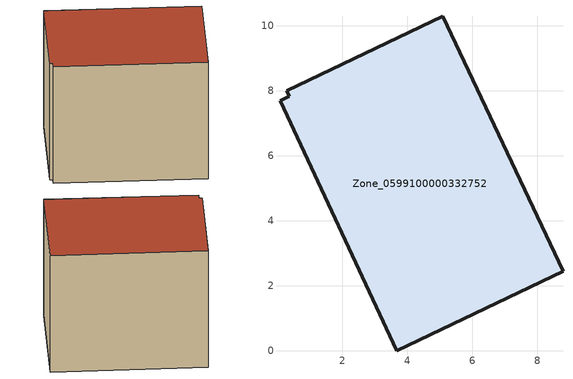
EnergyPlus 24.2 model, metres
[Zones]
Zone_0599100000332752
 floor ground (C_G): 0.08,7.7 0.37,7.84 0.29,8 5.09,10.29 8.79,2.44 3.68,0 z0.52
 wall outside (C_F): 3.68,0 8.79,2.44 5.09,10.29 0.29,8 0.37,7.84 0.08,7.7 3.68,0 z0.52:8.13
 roof outside (C_R): 0.37,7.84 0.08,7.7 3.68,0 8.79,2.44 5.09,10.29 0.29,8 z8.13
[BUILDING]
Pand.0599100000332752: North Axis=0; Terrain=City; Loads Convergence Tolerance Value=0.04; Temperature Convergence Tolerance Value=0.4; Solar Distribution=FullExterior; Maximum Number of Warmup Days=25; Minimum Number of Warmup Days=1
[Site:Location]
Rotterdam.The.Hague.AP_ZH_NLD Design_Conditions: Latitude=51.96; Longitude=4.45; Time Zone=1; Elevation=-4.5
[SITE:GROUNDTEMPERATURE:BUILDINGSURFACE]
18, 18, 18, 18, 18, 18, 18, 18, 18, 18, 18, 18
[MATERIAL] Thermal Absorptance=0.9; Solar Absorptance=0.7; Visible Absorptance=0.7
Name | Roughness | Thickness | Conductivity | Density | Specific Heat
G.TC.1975-1991 | MediumSmooth | 0.15 | 0.288461 | 540 | 1210
F.TC.1975-1991 | Rough | 0.3 | 0.230769 | 1920 | 840
R.TC.1975-1991 | MediumRough | 0.2 | 0.153846 | 1500 | 1000
[CONSTRUCTION]
C_G: G.TC.1975-1991
C_F: F.TC.1975-1991
C_R: R.TC.1975-1991
[ZONE]
Zone_0599100000332752: Type=1; Multiplier=1; Ceiling Height=Autocalculate; Volume=Autocalculate; Floor Area=autocalculate; Part of Total Floor Area=Yes
[ZONEINFILTRATION:DESIGNFLOWRATE]
Infil_Zone_0599100000332752: Zone or ZoneList or Space or SpaceList=Zone_0599100000332752; Schedule=AlwaysOn; Design Flow Rate Calculation Method=Flow/Area; Flow Rate per Floor Area=0.003; Constant Term Coefficient=1; Temperature Term Coefficient=0; Velocity Term Coefficient=0; Velocity Squared Term Coefficient=0
[HVACTEMPLATE:ZONE:IDEALLOADSAIRSYSTEM]
Zone_0599100000332752: Maximum Heating Supply Air Temperature=50; Minimum Cooling Supply Air Temperature=13; Maximum Heating Supply Air Humidity Ratio=0.0156; Minimum Cooling Supply Air Humidity Ratio=0.0077; Heating Limit=NoLimit; Cooling Limit=NoLimit; Dehumidification Control Type=ConstantSensibleHeatRatio; Cooling Sensible Heat Ratio=0.7; Dehumidification Setpoint=60; Humidification Control Type=None; Humidification Setpoint=30; Outdoor Air Method=None; Outdoor Air Flow Rate per Person=0.00944; Outdoor Air Flow Rate per Zone Floor Area=0; Outdoor Air Flow Rate per Zone=0; Demand Controlled Ventilation Type=None; Outdoor Air Economizer Type=NoEconomizer; Heat Recovery Type=None; Sensible Heat Recovery Effectiveness=0.7; Latent Heat Recovery Effectiveness=0.65
[ZONECONTROL:THERMOSTAT]
ThermostatControl_Zone_0599100000332752: Zone or ZoneList=Zone_0599100000332752; Control Type Schedule=DualSetpointControlType; Control 1=Thermostat_Zone_0599100000332752; Temperature Difference Between Cutout And Setpoint=0
[THERMOSTATSETPOINT:DUALSETPOINT]
Thermostat_Zone_0599100000332752: Heating Setpoint Temperature Schedule=HeatingSetpoint_Zone_0599100000332752; Cooling Setpoint Temperature Schedule=CoolingSetpoint_Zone_0599100000332752
[SCHEDULE:COMPACT]
HeatingSetpoint_Zone_0599100000332752: Through: 12/31, For: AllDays, Until: 24:00, 21
CoolingSetpoint_Zone_0599100000332752: Through: 12/31, For: AllDays, Until: 24:00, 24
DualSetpointControlType: Through: 12/31, For: AllDays, Until: 24:00, 4
AlwaysOn: Through: 12/31, For: AllDays, Until: 24:00, 1
